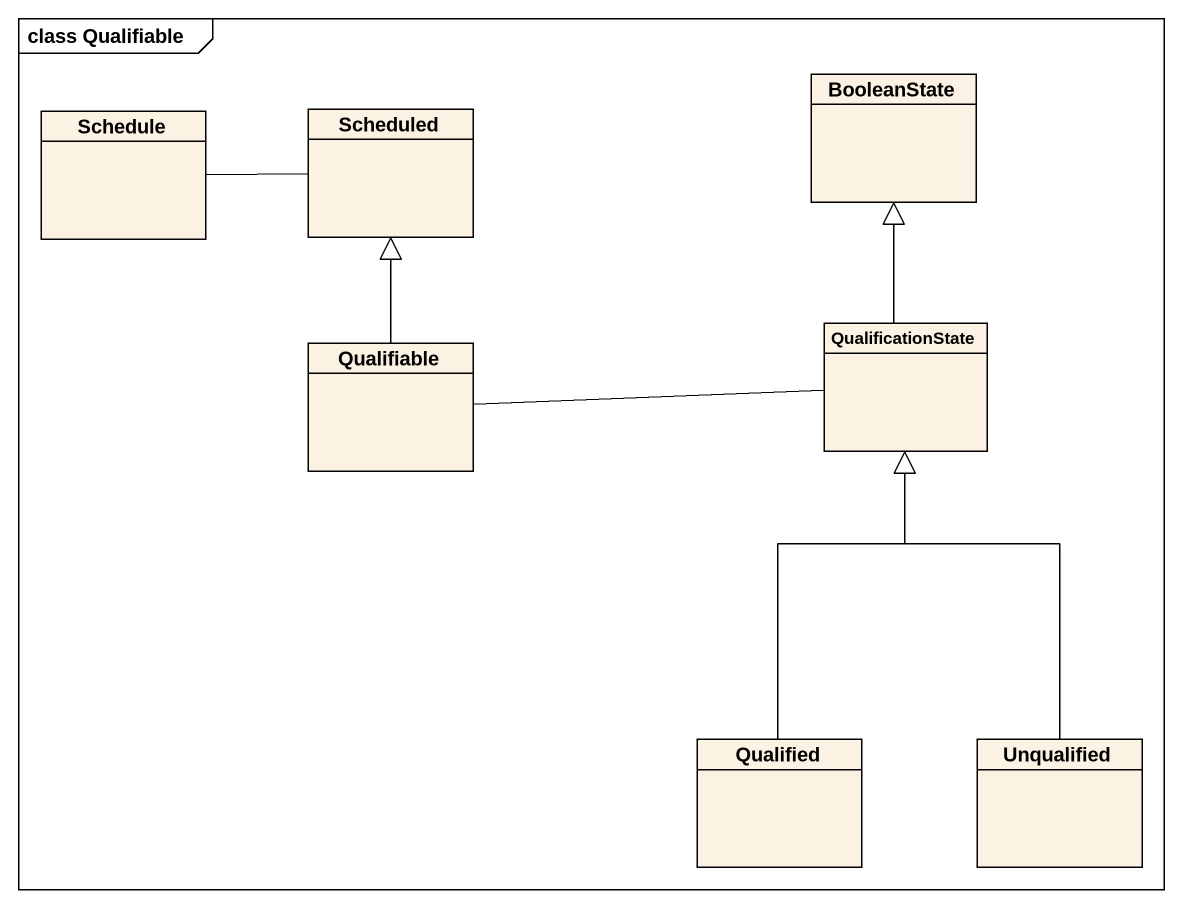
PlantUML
@startuml
mainframe class Qualifiable
hide circle
hide empty members
class BooleanState
class Schedule
class Scheduled
class QualificationState
class Qualifiable
class Qualified
class Unqualified
Scheduled -left- Schedule
QualificationState -up-|> BooleanState
QualificationState -left- Qualifiable
Qualifiable -up-|> Scheduled
Qualified -up-|> QualificationState
Unqualified -up-|> QualificationState
@enduml
